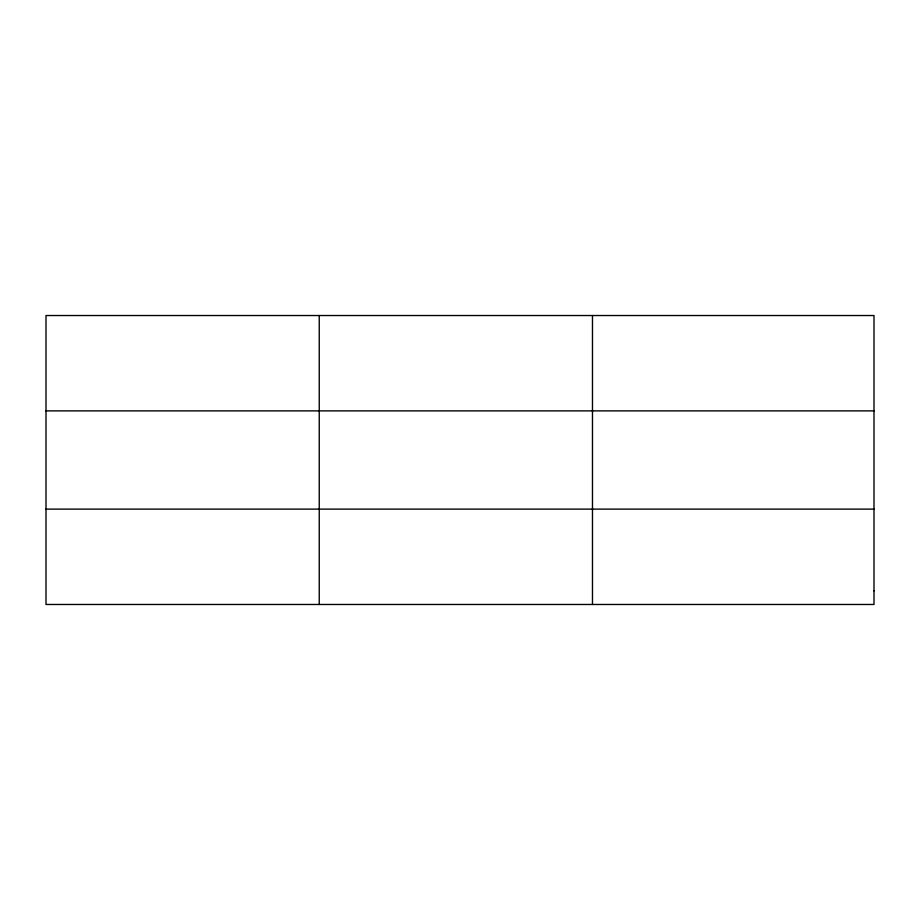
<?xml version="1.0" encoding="UTF-8"?>
<svg xmlns="http://www.w3.org/2000/svg" width="920" height="920" viewBox="0 0 920 920"><rect width="100%" height="100%" fill="white"/><g stroke="black" fill="none" stroke-linecap="round" stroke-linejoin="round"><path stroke-width="1.38" d="M319.24 315.525L319.24 604.474M592.48 315.525L592.48 604.474M46 410.883L874 410.883M46 509.116L874 509.116M874 590.858L874 604.474L46 604.474L46 315.525L874 315.525L874 590.858"/></g></svg>
